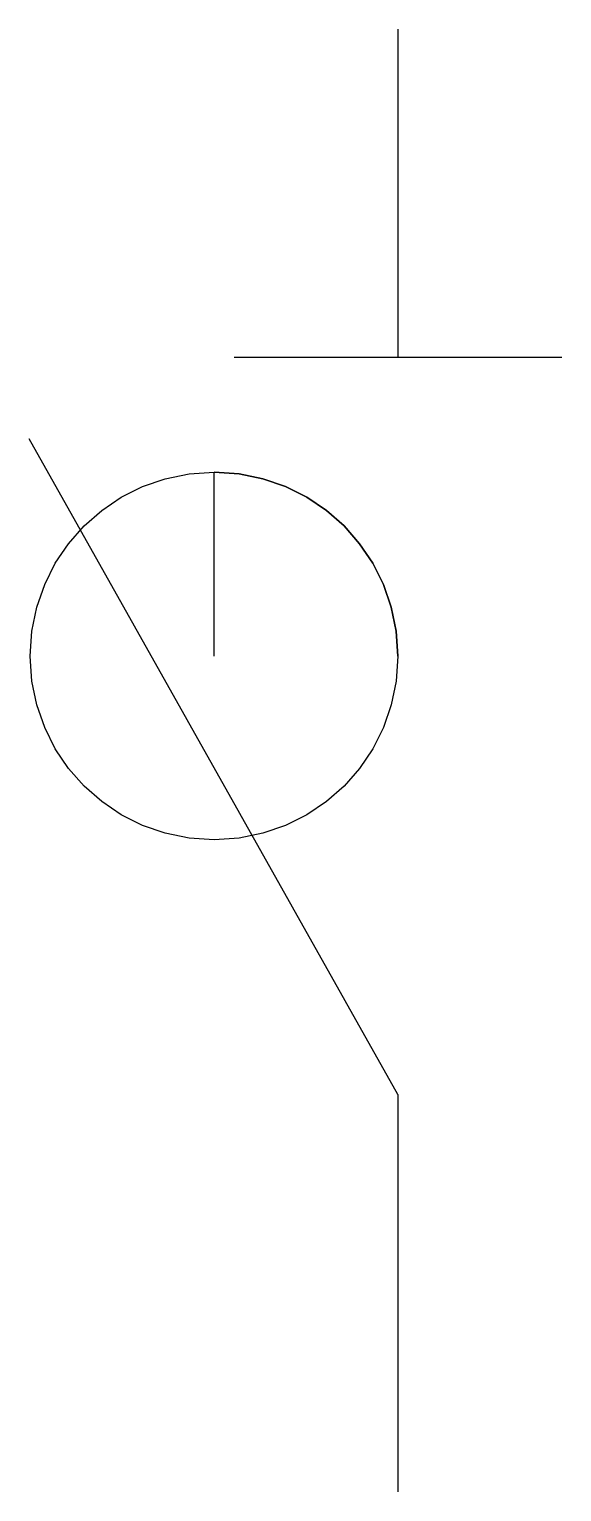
# Model space of a CAD drawing. Header units: millimetres. Extents: x -4.4 to 2, y -17.5 to 0.
import ezdxf
from ezdxf.enums import TextEntityAlignment as Align

# ---------------------------------------------------------------- set-up
doc = ezdxf.new("R2010")
doc.units = ezdxf.units.MM
doc.layers.get('0').update_dxf_attribs({"linetype": 'CONTINUOUS'})
doc.styles.add('ARIAL', font='arial.ttf')

# ---------------------------------------------------------------- blocks, each defined once
blk = doc.blocks.new('291_E_LV_SLD_IEC60617_selector_switch')
at = {"true_color": 0x0000ff}
for p, q in [((0, 0), (0, -3.922)), ((-1.961, -3.922), (1.961, -3.922)), ((0, -12.745), (-4.412, -4.902)), ((-2.2, -7.5), (-2.2, -5.3)), ((0, -12.745), (0, -17.5))]:
    blk.add_line(p, q, dxfattribs=at)
blk.add_lwpolyline([(0, -7.5), (-0.02, -7.799), (-0.079, -8.085), (-0.173, -8.356), (-0.3, -8.61), (-0.458, -8.844), (-0.644, -9.056), (-0.856, -9.242), (-1.09, -9.4), (-1.344, -9.527), (-1.615, -9.621), (-1.901, -9.68), (-2.2, -9.7), (-2.499, -9.68), (-2.785, -9.621), (-3.056, -9.527), (-3.31, -9.4), (-3.544, -9.242), (-3.756, -9.056), (-3.942, -8.844), (-4.1, -8.61), (-4.227, -8.356), (-4.321, -8.085), (-4.38, -7.799), (-4.4, -7.5), (-4.38, -7.201), (-4.321, -6.915), (-4.227, -6.644), (-4.1, -6.39), (-3.942, -6.156), (-3.756, -5.944), (-3.544, -5.758), (-3.31, -5.6), (-3.056, -5.473), (-2.785, -5.379), (-2.499, -5.32), (-2.2, -5.3), (-1.901, -5.32), (-1.615, -5.379), (-1.344, -5.473), (-1.09, -5.6), (-0.856, -5.758), (-0.644, -5.944), (-0.458, -6.156), (-0.3, -6.39), (-0.173, -6.644), (-0.079, -6.915), (-0.02, -7.201), (0, -7.5)], close=True, dxfattribs=at)
blk.add_lwpolyline([(0, -7.5), (-0.02, -7.201), (-0.079, -6.915), (-0.173, -6.644), (-0.3, -6.39), (-0.458, -6.156), (-0.644, -5.944), (-0.856, -5.758), (-1.09, -5.6), (-1.344, -5.473), (-1.615, -5.379), (-1.901, -5.32), (-2.2, -5.3)], dxfattribs=at)
at = {"true_color": 0x0000ff, "style": 'ARIAL'}
blk.add_attdef('TAG', text='', height=2.5, dxfattribs=at).set_placement((-6.412, -2.2), align=Align.RIGHT)
at = {"color": 7, "style": 'ARIAL'}
for tag, p in [('POSITIONS', (-6.412, -9)), ('RATED_CURRENT', (-6.412, -12)), ('VOLTAGE', (-6.412, -15)), ('MANUFACTURER', (-6.412, -18))]:
    blk.add_attdef(tag, text='', height=1.7, dxfattribs=at).set_placement(p, align=Align.RIGHT)

msp = doc.modelspace()

# ---------------------------------------------------------------- block references
msp.add_blockref('291_E_LV_SLD_IEC60617_selector_switch', (0, 0))

doc.saveas('drawing.dxf')
